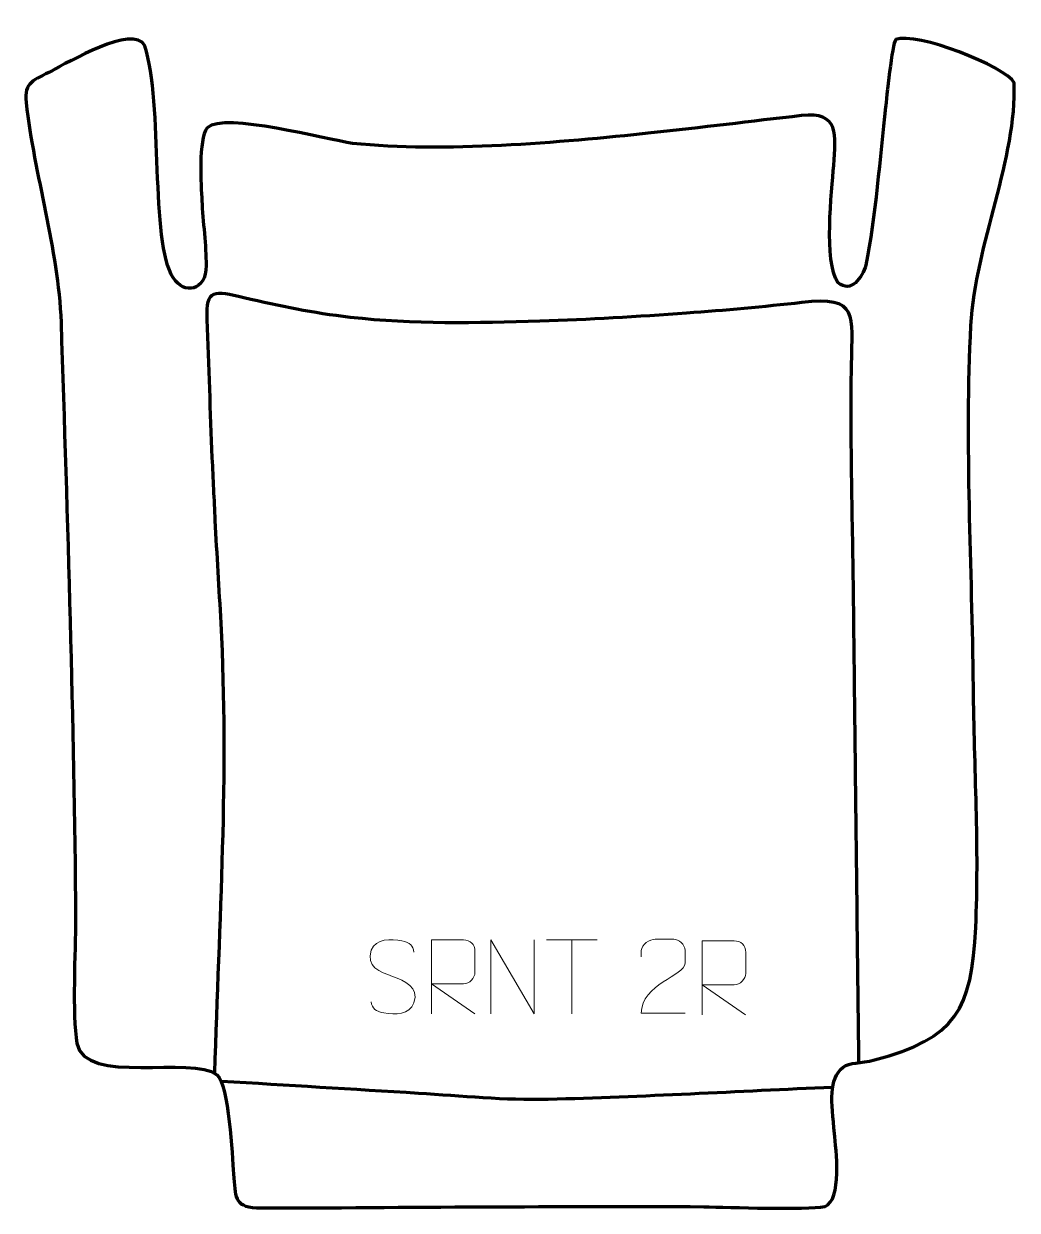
# Model space of a CAD drawing. Header units: millimetres. Extents: x -376 to -42, y 266 to 666.
import ezdxf

# ---------------------------------------------------------------- set-up
doc = ezdxf.new("R2010")
doc.units = ezdxf.units.MM
doc.header["$MEASUREMENT"] = 0
doc.layers.add('layer 2', color=7, linetype='Continuous')
doc.layers.add('layer 3', color=7, linetype='Continuous')

msp = doc.modelspace()

# ---------------------------------------------------------------- linework, layer by layer
at = {"layer": 'layer 2', "color": 142, "lineweight": 158}
for points, knots in [([(-312.1099, 312.4891), (-310.588, 363.1392), (-307.2824, 413.3231), (-309.9808, 464.0326), (-309.9808, 464.0326), (-310.6108, 475.569), (-311.3674, 487.0931), (-311.9418, 498.6337), (-311.9418, 498.6337), (-312.2779, 505.6412), (-312.6142, 512.6488), (-312.9503, 519.6563), (-312.9503, 519.6563), (-313.6213, 535.1732), (-314.0443, 550.707), (-314.6862, 566.2517), (-314.6862, 566.2517), (-315.127, 576.9248), (-312.2616, 575.9777), (-302.2892, 573.7017), (-302.2892, 573.7017), (-289.876, 570.8686), (-279.2252, 568.5956), (-266.5039, 567.1158), (-266.5039, 567.1158), (-245.1671, 564.7208), (-223.9667, 565.2031), (-202.5523, 565.8319), (-202.5523, 565.8319), (-186.0627, 566.3236), (-169.6109, 567.3712), (-153.1576, 568.5391), (-153.1576, 568.5391), (-140.159, 569.4694), (-127.2326, 570.6482), (-114.2839, 572.1209), (-114.2839, 572.1209), (-95.1081, 574.3671), (-97.3641, 567.9589), (-97.678, 550.9755), (-97.678, 550.9755), (-98.1065, 525.1345), (-97.2841, 498.3077), (-96.9863, 472.3651), (-96.9863, 472.3651), (-96.8768, 462.8374), (-96.7673, 453.3098), (-96.6579, 443.7823), (-96.6579, 443.7823), (-96.5427, 433.7532), (-96.4276, 423.7242), (-96.3125, 413.6951), (-96.3125, 413.6951), (-95.9382, 381.1006), (-95.5637, 348.5061), (-95.1895, 315.9116)], [0, 0, 0, 0, 0.06666667, 0.06666667, 0.06666667, 0.06666667, 0.13333333, 0.13333333, 0.13333333, 0.13333333, 0.2, 0.2, 0.2, 0.2, 0.26666667, 0.26666667, 0.26666667, 0.26666667, 0.33333333, 0.33333333, 0.33333333, 0.33333333, 0.4, 0.4, 0.4, 0.4, 0.46666667, 0.46666667, 0.46666667, 0.46666667, 0.53333333, 0.53333333, 0.53333333, 0.53333333, 0.6, 0.6, 0.6, 0.6, 0.66666667, 0.66666667, 0.66666667, 0.66666667, 0.73333333, 0.73333333, 0.73333333, 0.73333333, 0.8, 0.8, 0.8, 0.8, 0.86666667, 0.86666667, 0.86666667, 0.86666667, 1, 1, 1, 1]), ([(-103.9335, 307.6067), (-135.74, 306.2607), (-167.9986, 304.3392), (-199.7673, 303.5606), (-199.7673, 303.5606), (-214.4205, 303.2015), (-228.9172, 304.688), (-243.5198, 305.6028), (-243.5198, 305.6028), (-265.6268, 306.947), (-287.7339, 308.2912), (-309.8409, 309.6355)], [0, 0, 0, 0, 0.25, 0.25, 0.25, 0.25, 0.5, 0.5, 0.5, 0.5, 1, 1, 1, 1])]:
    msp.add_open_spline(points, degree=3, knots=knots, dxfattribs=at)
at = {"layer": 'layer 3', "color": 242, "lineweight": 158}
msp.add_open_spline([(-314.6534, 630.8863), (-308.8896, 636.2543), (-274.5885, 626.8828), (-265.6692, 625.6207), (-265.6692, 625.6207), (-234.8726, 622.3903), (-196.1301, 625.8674), (-165.1457, 629.1267), (-165.1457, 629.1267), (-148.2321, 630.9343), (-131.3462, 633.0392), (-114.4475, 634.9857), (-114.4475, 634.9857), (-101.5737, 636.4596), (-102.8147, 628.454), (-103.5684, 618.2428), (-103.5684, 618.2428), (-104.2241, 609.3596), (-106.9906, 585.8383), (-102.1198, 578.757), (-102.1198, 578.757), (-97.8126, 574.8424), (-93.9096, 580.5504), (-92.7495, 584.6229), (-92.7495, 584.6229), (-89.431, 600.6797), (-88.0168, 621.1358), (-86.1242, 637.7758), (-86.1242, 637.7758), (-85.8424, 640.2545), (-83.8488, 659.4561), (-82.6592, 660.5808), (-82.6592, 660.5808), (-75.9786, 663.4404), (-45.5184, 651.5626), (-42.76, 646.0222), (-42.76, 646.0222), (-41.7091, 620.727), (-55.7974, 591.6606), (-57.3282, 564.3199), (-57.3282, 564.3199), (-59.4037, 524.3329), (-56.8772, 482.6957), (-56.5138, 442.4651), (-56.5138, 442.4651), (-56.2133, 415.7526), (-54.47, 388.1234), (-55.7218, 361.5318), (-55.7218, 361.5318), (-57.0315, 333.7128), (-62.2568, 324.2141), (-89.791, 316.8477), (-89.791, 316.8477), (-94.6145, 315.5572), (-98.2227, 316.1626), (-100.3856, 314.4036), (-100.3856, 314.4036), (-105.4309, 310.3006), (-104.3111, 303.1059), (-103.2873, 291.9553), (-103.2873, 291.9553), (-102.8456, 287.1436), (-100.5947, 269.3619), (-106.5838, 267.5121), (-106.5838, 267.5121), (-112.9515, 266.2197), (-138.7469, 267.2891), (-147.2731, 267.3872), (-147.2731, 267.3872), (-172.0111, 267.672), (-196.8859, 267.4246), (-221.6377, 267.365), (-221.6377, 267.365), (-247.0591, 267.3041), (-272.655, 266.9492), (-298.0361, 267.0002), (-298.0361, 267.0002), (-305.8992, 267.6596), (-305.0782, 270.8567), (-305.8053, 278.4493), (-305.8053, 278.4493), (-306.325, 284.6862), (-307.2439, 308.3284), (-311.3836, 311.8085), (-311.3836, 311.8085), (-319.6408, 318.7505), (-355.909, 308.0101), (-358.5482, 322.5314), (-358.5482, 322.5314), (-360.2773, 332.0444), (-359.0399, 353.5349), (-359.0037, 364.3135), (-359.0037, 364.3135), (-359.6183, 431.3234), (-361.7309, 498.3089), (-363.9147, 565.2824), (-363.9147, 565.2824), (-364.9046, 590.5257), (-372.9043, 614.5189), (-375.7168, 639.4092), (-375.7168, 639.4092), (-376.4949, 646.2957), (-373.0572, 646.9513), (-366.9315, 650.0793), (-366.9315, 650.0793), (-361.7917, 652.7645), (-339.6114, 665.9324), (-335.7004, 658.5219), (-335.7004, 658.5219), (-329.3428, 639.115), (-334.0183, 592.5004), (-326.0802, 580.2432), (-326.0802, 580.2432), (-322.5382, 574.774), (-315.0297, 575.6213), (-315.0331, 584.5064), (-315.0331, 584.5064), (-315.0356, 590.9789), (-316.1341, 599.4851), (-316.47, 606.2945), (-316.47, 606.2945), (-316.7198, 611.3588), (-317.7803, 626.9002), (-314.6534, 630.8863)], degree=3, knots=[0, 0, 0, 0, 0.03125, 0.03125, 0.03125, 0.03125, 0.0625, 0.0625, 0.0625, 0.0625, 0.09375, 0.09375, 0.09375, 0.09375, 0.125, 0.125, 0.125, 0.125, 0.15625, 0.15625, 0.15625, 0.15625, 0.1875, 0.1875, 0.1875, 0.1875, 0.21875, 0.21875, 0.21875, 0.21875, 0.25, 0.25, 0.25, 0.25, 0.28125, 0.28125, 0.28125, 0.28125, 0.3125, 0.3125, 0.3125, 0.3125, 0.34375, 0.34375, 0.34375, 0.34375, 0.375, 0.375, 0.375, 0.375, 0.40625, 0.40625, 0.40625, 0.40625, 0.4375, 0.4375, 0.4375, 0.4375, 0.46875, 0.46875, 0.46875, 0.46875, 0.5, 0.5, 0.5, 0.5, 0.53125, 0.53125, 0.53125, 0.53125, 0.5625, 0.5625, 0.5625, 0.5625, 0.59375, 0.59375, 0.59375, 0.59375, 0.625, 0.625, 0.625, 0.625, 0.65625, 0.65625, 0.65625, 0.65625, 0.6875, 0.6875, 0.6875, 0.6875, 0.71875, 0.71875, 0.71875, 0.71875, 0.75, 0.75, 0.75, 0.75, 0.78125, 0.78125, 0.78125, 0.78125, 0.8125, 0.8125, 0.8125, 0.8125, 0.84375, 0.84375, 0.84375, 0.84375, 0.875, 0.875, 0.875, 0.875, 0.90625, 0.90625, 0.90625, 0.90625, 0.9375, 0.9375, 0.9375, 0.9375, 1, 1, 1, 1], dxfattribs=at)
at = {"layer": 'layer 3', "color": 250, "lineweight": 9}
for points, knots in [([(-252.2187, 345.0256), (-256.467, 346.496), (-261.3751, 348.2918), (-259.37, 353.8121), (-259.37, 353.8121), (-257.8665, 357.952), (-252.6529, 357.5635), (-249.0493, 356.9624), (-249.0493, 356.9624), (-246.1887, 356.4852), (-245.324, 355.272), (-245.0134, 353.1879)], [0, 0, 0, 0, 0.25, 0.25, 0.25, 0.25, 0.5, 0.5, 0.5, 0.5, 1, 1, 1, 1]), ([(-239.1257, 332.375), (-239.1257, 332.375), (-239.1257, 357.3285), (-239.1257, 357.3285), (-239.1257, 357.3285), (-235.5309, 357.3285), (-231.9354, 357.3285), (-228.3402, 357.3285), (-228.3402, 357.3285), (-226.0149, 357.2908), (-224.4576, 355.8008), (-224.4617, 353.4344), (-224.4617, 353.4344), (-224.4621, 351.3989), (-224.4621, 348.3395), (-224.4617, 346.3035), (-224.4617, 346.3035), (-224.4682, 344.428), (-226.2805, 342.4862), (-228.29, 342.4671), (-228.29, 342.4671), (-228.29, 342.4671), (-239.1257, 342.4671), (-239.1257, 342.4671), (-239.1257, 342.4671), (-239.1257, 342.4671), (-224.471, 332.375), (-224.471, 332.375)], [0, 0, 0, 0, 0.125, 0.125, 0.125, 0.125, 0.25, 0.25, 0.25, 0.25, 0.375, 0.375, 0.375, 0.375, 0.5, 0.5, 0.5, 0.5, 0.625, 0.625, 0.625, 0.625, 0.75, 0.75, 0.75, 0.75, 1, 1, 1, 1]), ([(-219.1211, 332.375), (-219.1211, 332.375), (-219.1211, 357.3285), (-219.1211, 357.3285), (-219.1211, 357.3285), (-219.1211, 357.3285), (-204.4663, 332.375), (-204.4663, 332.375), (-204.4663, 332.375), (-204.4663, 332.375), (-204.4663, 357.3285), (-204.4663, 357.3285)], [0, 0, 0, 0, 0.25, 0.25, 0.25, 0.25, 0.5, 0.5, 0.5, 0.5, 1, 1, 1, 1]), ([(-153.6601, 332.5679), (-158.5745, 332.5682), (-163.4889, 332.5682), (-168.403, 332.5679), (-168.403, 332.5679), (-168.403, 342.5002), (-153.752, 345.1414), (-153.6601, 349.4517), (-153.6601, 349.4517), (-153.6604, 350.8758), (-153.6604, 352.2995), (-153.6601, 353.7228), (-153.6601, 353.7228), (-153.677, 355.7999), (-155.7998, 357.5247), (-157.4708, 357.542), (-157.4708, 357.542), (-159.544, 357.5416), (-161.6169, 357.5416), (-163.6893, 357.542), (-163.6893, 357.542), (-165.5114, 357.5585), (-168.3361, 355.7664), (-168.403, 353.6728), (-168.403, 353.6728), (-168.403, 353.6728), (-168.403, 351.618), (-168.403, 351.618)], [0, 0, 0, 0, 0.125, 0.125, 0.125, 0.125, 0.25, 0.25, 0.25, 0.25, 0.375, 0.375, 0.375, 0.375, 0.5, 0.5, 0.5, 0.5, 0.625, 0.625, 0.625, 0.625, 0.75, 0.75, 0.75, 0.75, 1, 1, 1, 1]), ([(-147.8901, 332.0492), (-147.8901, 332.0492), (-147.8901, 357.0027), (-147.8901, 357.0027), (-147.8901, 357.0027), (-144.2953, 357.0027), (-140.6998, 357.0027), (-137.1046, 357.0027), (-137.1046, 357.0027), (-134.7793, 356.965), (-133.222, 355.475), (-133.2261, 353.1086), (-133.2261, 353.1086), (-133.2265, 351.0731), (-133.2265, 348.0137), (-133.2261, 345.9777), (-133.2261, 345.9777), (-133.2326, 344.1022), (-135.0449, 342.1604), (-137.0544, 342.1413), (-137.0544, 342.1413), (-137.0544, 342.1413), (-147.8901, 342.1413), (-147.8901, 342.1413), (-147.8901, 342.1413), (-147.8901, 342.1413), (-133.2354, 332.0492), (-133.2354, 332.0492)], [0, 0, 0, 0, 0.125, 0.125, 0.125, 0.125, 0.25, 0.25, 0.25, 0.25, 0.375, 0.375, 0.375, 0.375, 0.5, 0.5, 0.5, 0.5, 0.625, 0.625, 0.625, 0.625, 0.75, 0.75, 0.75, 0.75, 1, 1, 1, 1]), ([(-252.2187, 345.0255), (-248.2001, 343.3788), (-243.1706, 341.4905), (-245.0046, 336.1302), (-245.0046, 336.1302), (-246.4644, 331.8638), (-251.3752, 332.1205), (-255.1013, 332.6752), (-255.1013, 332.6752), (-257.8513, 333.085), (-259.0722, 334.2985), (-259.4502, 336.4107)], [0, 0, 0, 0, 0.25, 0.25, 0.25, 0.25, 0.5, 0.5, 0.5, 0.5, 1, 1, 1, 1])]:
    msp.add_open_spline(points, degree=3, knots=knots, dxfattribs=at)
for points in [[(-200.2873, 357.305), (-200.2873, 357.305), (-183.3001, 357.305), (-183.3001, 357.305)], [(-191.7935, 332.375), (-191.7935, 332.375), (-191.7935, 357.3285), (-191.7935, 357.3285)]]:
    msp.add_open_spline(points, degree=3, dxfattribs=at)

doc.saveas('drawing.dxf')
